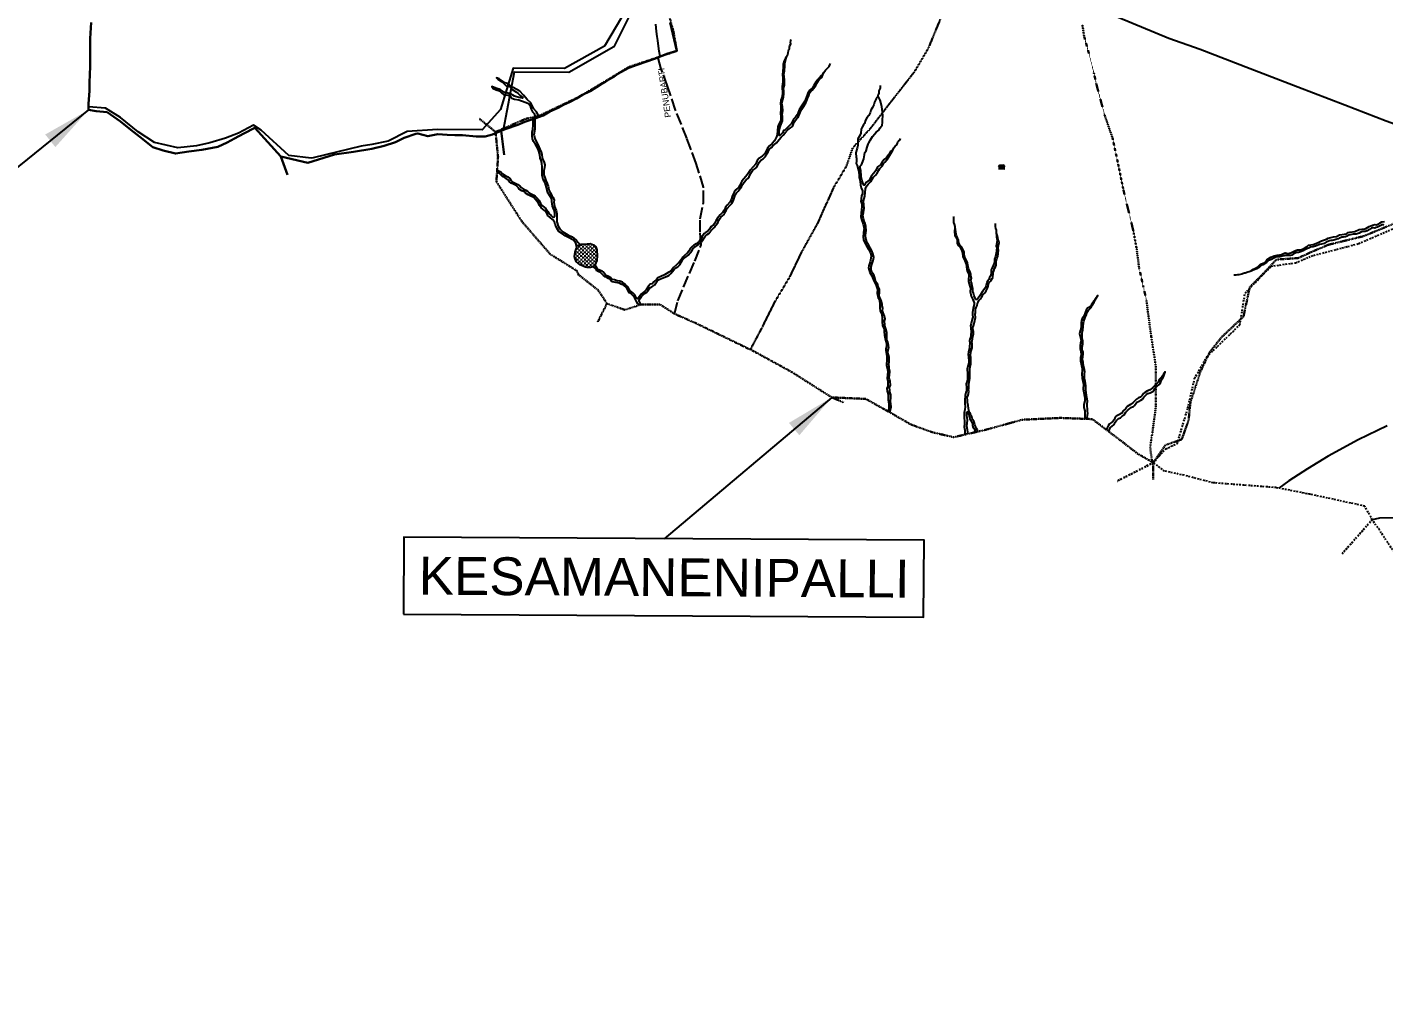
# Model space of a CAD drawing. Header units: inches. Extents: x 304037 to 460575, y 1453943 to 1639883.
# Drawn here: x 335053 to 340576, y 1588701 to 1592600 of the extents above; entities that cross this region are included whole.
import ezdxf

# ---------------------------------------------------------------- set-up
doc = ezdxf.new("R2010")
doc.units = ezdxf.units.IN
doc.header["$MEASUREMENT"] = 0
for name, pattern in [('ACAD_ISO02W100', [15, 12, -3]), ('ACAD_ISO07W100', [3, 0, -3]), ('BORDER', [1.75, 0.5, -0.25, 0.5, -0.25, 0, -0.25])]:
    doc.linetypes.add(name, pattern=pattern)
for name, color, linetype in [('CARTTRACK', 30, 'ACAD_ISO02W100'), ('HILL', 8, 'Continuous'), ('NALA', 4, 'Continuous'), ('SQUAREWELL', 5, 'Continuous'), ('SURVEY_BND', 7, 'Continuous'), ('SURVEY_NO', 7, 'Continuous'), ('VILLAGE_AREA', 1, 'Continuous'), ('WATER_BODY', 4, 'Continuous')]:
    doc.layers.add(name, color=color, linetype=linetype)
doc.layers.add('FOOTPATH', color=150, linetype='ACAD_ISO07W100', lineweight=30)
doc.layers.add('VILL_BOUNDARY', color=6, linetype='BORDER', lineweight=30)
doc.styles.get("Standard").update_dxf_attribs({"font": 'arial.ttf'})
doc.dimstyles.new('30M', dxfattribs={"dimtxt": 0.18, "dimasz": 200, "dimexe": 0.18, "dimexo": 0.0625, "dimgap": 0.09, "dimtad": 0, "dimtih": 1, "dimtoh": 1, "dimdec": 4, "dimzin": 0, "dimdsep": 46, "dimtxsty": 'Standard', "dimcen": 0.09, "dimadec": 0, "dimazin": 0, "dimtfac": 1, "dimtdec": 4, "dimtofl": 0, "dimtmove": 0, "dimatfit": 3, "dimfxl": 0, "dimtolj": 1, "dimtzin": 0, "dimarcsym": 0})

# ---------------------------------------------------------------- blocks, each defined once
blk = doc.blocks.new('DACHURU')
at = {"layer": 'CARTTRACK'}
blk.add_lwpolyline([(1844.17, 575.17), (1835.52, 571.01), (1826.6, 566.12), (1820.44, 562.31), (1814.91, 558.71), (1812.01, 556.45)], dxfattribs=at)
at = {"layer": 'SURVEY_BND'}
blk.add_lwpolyline([(1886.16, 408.95), (1892.76, 415.86), (1901.96, 423.98), (1900.84, 434.75), (1899.26, 449.85), (1900.28, 469.33), (1900.74, 473.57), (1908.47, 474.47), (1908.01, 484.94), (1902.23, 495.95), (1891.68, 506.34), (1880.89, 518.7), (1872.9, 530.33), (1864.41, 543.69), (1862.36, 546.76), (1846.05, 547.78), (1842.01, 547.68), (1839.84, 547.22)], dxfattribs=at)
at = {"layer": 'VILL_BOUNDARY', "lineweight": -3}
blk.add_lwpolyline([(1848.87, 533.93), (1841.97, 544.18), (1839.84, 547.22), (1837.58, 551.26), (1821.16, 554.73), (1811.16, 556.62), (1792.39, 557.96), (1783.76, 560.16), (1777.92, 561.39), (1774.59, 563.87), (1778.29, 568.05), (1781.66, 569.53), (1784.79, 580.23), (1786.75, 589.05), (1790.47, 595.6), (1800.11, 605.03), (1801.62, 614.49), (1809.36, 622.55), (1816.62, 623.61), (1821.26, 625.64), (1835.39, 629.42), (1848.68, 635.33)], dxfattribs=at)
at = {"layer": 'VILL_BOUNDARY'}
for points in [[(1774.59, 563.87), (1763.71, 558.24)], [(1839.84, 547.22), (1830.86, 536.97)]]:
    blk.add_lwpolyline(points, dxfattribs=at)
blk = doc.blocks.new('1')
at = {"layer": 'VILLAGE_AREA'}
for points in [[(621.2, -624.3), (627.6, -624.5)], [(621.4, -622.3), (627.2, -622.3), (626.3, -621), (622.3, -621), (621.4, -622.3)], [(622.1, -621.4), (622.9, -622.3)], [(622.2, -622.3), (622.2, -624.3)], [(622.9, -624.3), (623, -623), (623.8, -623.1), (623.8, -624.4)], [(623, -621), (623.7, -622.3)], [(624.1, -621), (624.7, -622.3)], [(624.3, -622.3), (624.4, -624.4)], [(625.1, -621), (626.1, -622.3)], [(625.2, -624.4), (625.1, -623.2), (625.8, -623.1), (626.1, -624.4)], [(626.8, -622.3), (626.6, -624.5)]]:
    blk.add_lwpolyline(points, dxfattribs=at)
blk = doc.blocks.new('KESAMANENIPALLE')
at = {"layer": 'WATER_BODY'}
h = blk.add_hatch(dxfattribs=at)
h.set_pattern_fill('DASH', color=256, scale=15, style=0)
h.set_pattern_definition([(0, (-916.4724, 8.6483), (1.875, 1.875), [1.875, -1.875])])
h.paths.add_polyline_path([(-703, -692.7), (-703.9, -689.6), (-706.1, -687.5), (-709.5, -686.1), (-712.6, -686.3), (-718.7, -686.6), (-722.7, -687.9), (-723.5, -690.6), (-724.8, -694.8), (-725.6, -699.2), (-725, -701.3), (-723.9, -704.3), (-721.8, -706.2), (-719.9, -707.6), (-716.4, -709.4), (-713, -710.3), (-709.7, -710.3), (-706.9, -709.4), (-705.1, -708), (-703.1, -703.4), (-702.6, -698.6)])
at = {"layer": 'CARTTRACK'}
blk.add_lwpolyline([(-625.1, -758.4), (-621.6, -745.2), (-604, -705.5), (-597.2, -689), (-598, -676), (-597.8, -662.6), (-594.2, -646.1), (-594, -630.7), (-601.1, -606.6), (-610.3, -580.9), (-621.5, -552.1), (-629.2, -527.7), (-635.3, -510.7), (-638.4, -498.4)], dxfattribs=at)
at = {"layer": 'FOOTPATH', "ltscale": 0.0005}
for points in [[(-548.8, -795.6), (-536.7, -773.5), (-523.5, -747.7), (-508, -722.6), (-495.5, -697.3), (-479, -668.5), (-462.2, -632.3), (-449.1, -611.1), (-442.7, -593), (-424.4, -573.3), (-405.7, -549.7), (-379, -516.4), (-364.7, -492.9), (-352.2, -463.7)], [(-208.5, -470.6), (-206.8, -483.1), (-202.2, -500.4), (-197.3, -520.9), (-194.9, -532.2), (-187.3, -562.3), (-179.4, -586.3), (-174.2, -612.1), (-169.1, -638.9), (-159.6, -680.4), (-156.5, -698.5), (-154.3, -717.5), (-150.3, -736.7), (-147.4, -750.2), (-142.9, -787.5), (-138.6, -817.8), (-139, -849.6), (-139.1, -858.7), (-143.1, -885.8), (-145.4, -899.6), (-144, -912.2), (-142.4, -915.4)]]:
    blk.add_lwpolyline(points, dxfattribs=at)
at = {"layer": 'NALA'}
for points in [[(-507.7, -498.6), (-507.3, -498.4), (-506.7, -495.8), (-506.2, -493.8), (-505.9, -492.4), (-505.4, -491.4), (-505.3, -490), (-505, -488.3), (-503.9, -486.7), (-504, -485.4), (-503.8, -483.3), (-503.6, -482.2)], [(-659.4, -748.7), (-659.7, -747.1), (-661, -745), (-659.6, -742.6), (-658.2, -740.5), (-657.1, -739.1), (-654.7, -737.1), (-652.9, -736), (-651.9, -734.7), (-650.6, -732.7), (-649.7, -731.7), (-647.8, -730.8), (-645.6, -729.4), (-644.8, -728.7), (-644.1, -727.8), (-643.6, -727.1), (-642.9, -726), (-642.3, -725.2), (-641, -723.9), (-639.5, -723.3), (-636.1, -721.7), (-633.6, -720.7), (-631.9, -720.1), (-630.2, -719.1), (-628.4, -717.7), (-627, -715.9), (-624.8, -713.4), (-623.2, -712), (-621.2, -710.8), (-619.1, -709), (-617.6, -706.5), (-616, -703.7), (-614.5, -702.1), (-612.5, -700.9), (-610.4, -699.3), (-608.3, -696.5), (-606.9, -694.9), (-605.3, -692.5), (-603.6, -691.3), (-600.4, -689), (-596.8, -686), (-595.7, -684.4), (-594.1, -681.9), (-592.6, -679.9), (-591.1, -678.6), (-589.3, -677.5), (-588.3, -676.1), (-587.3, -674.8), (-585, -672.5), (-583.3, -671.2), (-582, -669.3), (-580.2, -666.8), (-578.9, -664.1), (-576.9, -661.1), (-573.7, -658.5), (-573.1, -657.3), (-571.4, -654.6), (-570.3, -652.6), (-567.2, -649), (-565.7, -647.5), (-564.4, -645), (-562.9, -641.2), (-562.1, -638.8), (-560.8, -636.8), (-559.2, -635), (-556.9, -632.4), (-555.8, -630.7), (-554.2, -627.9), (-553, -625.9), (-551, -623.7), (-549.3, -622.5), (-547.7, -620.6), (-545.9, -616.9), (-543.8, -614), (-542, -612.8), (-540.3, -611.5), (-538.6, -608.2), (-537.4, -606.4), (-535.6, -604), (-533.4, -602.5), (-530.9, -600.5), (-530.1, -598.5), (-528.3, -595.6), (-526.7, -593), (-524.9, -591.2), (-523.3, -589.7), (-521.6, -588.2), (-519.8, -586.7), (-516.9, -583.3), (-514.9, -581.1), (-512.9, -579.1), (-510.9, -576.7), (-508, -573.8), (-505.2, -571.7), (-503.4, -570.2), (-501.4, -565.8), (-500.1, -564.1), (-498.8, -562.3), (-497.6, -561.4), (-496.6, -559.5), (-495.2, -556.2), (-493.7, -553), (-491.5, -550), (-489.1, -545.9), (-487.8, -542.3), (-486.4, -539.6), (-485.6, -536.8), (-482.7, -533.9), (-481.1, -531.7), (-479.2, -529.1), (-478, -526.9), (-475.6, -523.2), (-472.9, -521.1), (-471.8, -518.4), (-471.7, -517.6), (-473.2, -519.2), (-475.7, -521.7), (-477, -523), (-478.9, -525.7), (-481, -529.1), (-482.6, -531.4), (-485.1, -533.6), (-487.2, -536.7), (-489.1, -541.5), (-490.3, -544.9), (-493.9, -549.9), (-496.4, -553.6), (-497.7, -557.2), (-498.4, -558.7), (-500, -561), (-502.2, -562.8), (-504.6, -567.5), (-505.9, -569.1), (-511.1, -573.8), (-512.4, -574.4), (-513.2, -576.1), (-515.2, -578.3), (-516.3, -579.4), (-516.7, -579.4), (-516.7, -579.1), (-516.7, -574.1), (-515.8, -570.5), (-514.6, -567.7), (-513.4, -564.6), (-513.2, -562.7), (-513.2, -559.6), (-513.5, -557.6), (-512.9, -554.1), (-513.1, -550.3), (-513.6, -546.9), (-513.4, -545.1), (-512.1, -540.5), (-511.5, -536.7), (-511.6, -534), (-511.7, -531.7), (-510.9, -528.2), (-510.6, -523.2), (-511.1, -519.7), (-511.2, -517.1), (-510.6, -513.9), (-510.3, -509.2), (-510.3, -506.3), (-509.4, -503.5), (-508.3, -499.9), (-507.7, -498.6), (-509.5, -501.1), (-510.7, -503.7), (-511.7, -507), (-511.8, -509.9), (-512.4, -514.4), (-512.7, -517.1), (-512.4, -521.6), (-512.5, -525.1), (-513.2, -529.8), (-513.2, -532.2), (-512.9, -534.9), (-513, -536.9), (-513.8, -540.7), (-514.6, -543.6), (-515.2, -547.2), (-514.7, -549.5), (-514.8, -552.9), (-515.3, -556.8), (-514.8, -560.3), (-514.8, -562.6), (-515.4, -564.8), (-517.3, -568.3), (-518, -570.3), (-518.5, -573.9), (-518.9, -578.4), (-519.5, -580.5), (-521.6, -584.5), (-524.1, -587.3), (-526.8, -589.5), (-528.7, -592), (-530.3, -595.1), (-531.7, -597.3), (-534.1, -599.7), (-537.3, -602.1), (-539.3, -604.2), (-541, -607.6), (-543.5, -610.7), (-546.5, -614), (-548.3, -616.5), (-549.6, -618.7), (-553.2, -622.6), (-555.4, -625), (-557.3, -629.1), (-558.7, -631.5), (-561.3, -633.8), (-563.2, -636), (-565.1, -640.2), (-565.9, -643.2), (-567.8, -646.2), (-570.3, -649.1), (-572.1, -651.2), (-573.3, -653.8), (-575, -656.2), (-577.6, -658.7), (-580.5, -662.1), (-582.1, -664.9), (-583.4, -667.5), (-584.4, -668.9), (-587, -670.6), (-588.7, -673.2), (-590.7, -675.4), (-592.9, -676.7), (-594, -677.6), (-596.1, -680.6), (-598.1, -683.8), (-599.3, -685.6), (-602.4, -687.8), (-604.6, -689.3), (-606.3, -690.4), (-608.4, -692.5), (-609.8, -695.1), (-611.1, -697), (-614.1, -699.4), (-616, -701.3), (-617.8, -703.7), (-619.6, -706.3), (-622.5, -708.7), (-625.6, -711.6), (-627.6, -714.2), (-630.2, -716.3), (-634.6, -718.8), (-638.6, -720.5), (-641.6, -721.7), (-643, -723.5), (-645.6, -725.7), (-647.4, -727.7), (-649.3, -728.2), (-651.2, -730), (-653.5, -733.6), (-654.9, -735), (-658.7, -738.1), (-660.6, -740.8), (-662.1, -742.9), (-662.9, -742.5), (-663.7, -741.3), (-664.9, -738.6), (-667, -736.5), (-668.2, -735.9), (-669.3, -735.3), (-670.3, -733.9), (-671.1, -732.3), (-671.6, -730.8), (-673.2, -729.7), (-675.5, -727.3), (-677.3, -725.7), (-679.9, -724.7), (-682.9, -724.2), (-685.6, -723.3), (-687.4, -722.9), (-688.6, -722), (-689.4, -720.9), (-690.3, -720.3), (-691.2, -719.8), (-693.1, -719), (-694.4, -718), (-695.7, -716.3), (-696.7, -715.1), (-697.9, -714.4), (-699.5, -713.7), (-701, -712.9), (-702.7, -711.5), (-703.8, -709.9), (-704.1, -709.1), (-704.9, -707.5)], [(-471.7, -517.6), (-470.7, -516), (-469, -513.6), (-468, -512.7), (-466.8, -511.5), (-465.3, -509.9), (-464.7, -508.3), (-463.9, -507.1)], [(-416.2, -540.8), (-416, -539.4), (-415.4, -538.8), (-415.2, -537.6), (-415.2, -536.4), (-415.1, -535.3), (-414.4, -534.1), (-414.1, -533.4), (-413.7, -532.7), (-413.6, -531.1), (-413.6, -530)], [(-408.1, -861.2), (-408.1, -859.4), (-407.2, -855.8), (-407.3, -852), (-407.5, -849.9), (-407.1, -845.9), (-407.1, -843.3), (-408.1, -840.4), (-408.1, -838.8), (-408.4, -836), (-407.3, -833.5), (-407.8, -829.5), (-408.3, -827.4), (-408.6, -826), (-408.3, -823.5), (-407.8, -819.5), (-408.5, -816.7), (-408.5, -814.5), (-408.9, -812.4), (-408.4, -809.9), (-408.6, -807.9), (-408.5, -805.1), (-408.9, -802.9), (-409.6, -800.6), (-409.2, -797.7), (-408.7, -795.3), (-409, -793.3), (-409.6, -789.8), (-410.4, -787.5), (-410.5, -781.6), (-410.3, -780.4), (-411.1, -777.4), (-412.1, -774.2), (-412.5, -772.5), (-412.5, -768.3), (-411.8, -766.4), (-412.5, -763.7), (-413.9, -760.2), (-414.7, -758), (-414.3, -755.6), (-414.9, -753.2), (-414.9, -751.6), (-415.6, -748.7), (-416.4, -746), (-417.4, -743.9), (-417.8, -742.9), (-417.4, -739.3), (-417.4, -736.6), (-418.6, -733.5), (-419.1, -731.5), (-421, -728.7), (-421.9, -724.6), (-422.7, -721.6), (-424.8, -718.7), (-425.6, -716.2), (-425.5, -713.4), (-424.4, -710.2), (-423.2, -707.1), (-422.7, -703.7), (-423.5, -700), (-424.8, -696.4), (-428, -691.1), (-429.2, -689.1), (-430.6, -684.6), (-430.6, -681.2), (-430.5, -679.1), (-430.1, -676.6), (-430.2, -672.5), (-430.8, -669.6), (-431.8, -667.1), (-432.5, -664.6), (-433.1, -661.3), (-432.4, -658.2), (-431.8, -654.1), (-432, -651), (-432.3, -646.5), (-430.9, -641.7), (-430.4, -638.2), (-430.2, -634.4), (-429.6, -632.5), (-427.4, -629.8), (-424.6, -627), (-422.2, -623.1), (-419.9, -620.8), (-418, -618.6), (-416.5, -615.5), (-415.3, -613.9), (-412.9, -611.7), (-411.1, -608.8), (-410.3, -607.7), (-407.7, -605), (-405.2, -600.6), (-401.9, -595.5), (-404.7, -597.2), (-406, -600.1), (-408.5, -603), (-410.8, -605.1), (-413.2, -607.8), (-414.6, -610.2), (-417.6, -612.3), (-419.3, -616), (-421.5, -618.6), (-423.9, -621.4), (-425.8, -624.2), (-426.5, -625.7), (-428.9, -627.6), (-430.3, -629.3), (-431.1, -630.8), (-431.3, -630.8), (-431.7, -630.8), (-432.1, -630.8), (-432.3, -630.5), (-432.3, -629.3), (-433.3, -626.1), (-433.8, -624.9), (-434.5, -622.1), (-434.3, -619.8), (-434.5, -617.6), (-434.6, -615.6), (-434.9, -614.3), (-435.4, -612.9), (-435.2, -611.5), (-433.8, -610), (-432.4, -606.6), (-431.5, -603.9), (-430.7, -600), (-430.3, -597.6), (-428.9, -595.8), (-427.9, -592.1), (-427, -589.2), (-426.3, -587.8), (-424.6, -585), (-422.4, -581.4), (-420.1, -578.7), (-418.7, -577), (-416, -575.2), (-414.4, -572.8), (-412.6, -570), (-412.2, -567.4), (-412, -564.8), (-411.6, -560.7), (-411.9, -556.8), (-412.6, -551.7), (-413.4, -547.3), (-414.3, -544.7), (-415.2, -542.8), (-416.2, -540.8), (-418.1, -543.5), (-420, -546.9), (-420.7, -549.6), (-422, -552.1), (-423.8, -554.7), (-424.6, -557.6), (-425.9, -560.1), (-427.9, -562.6), (-429.1, -564.7), (-430.4, -568.1), (-431.3, -569.6), (-432.7, -571.8), (-433.6, -573.8), (-434.2, -577.8), (-435.6, -580.9), (-437.1, -583.7), (-437.3, -587.2), (-437.5, -590.3), (-437.9, -593.1), (-439, -596.3), (-439.4, -598.2), (-439.2, -601.9), (-438.9, -603.5), (-438.9, -606.4), (-439.2, -608.6), (-438.2, -610.5), (-436.9, -615.6), (-436.7, -617.7), (-436.4, -620.6), (-436.5, -622.7), (-435.6, -626.1), (-435.2, -630.5), (-434.6, -633.4), (-433.2, -636.5), (-433.3, -639), (-434.3, -641.4), (-434.6, -644.3), (-434.6, -645.8), (-435.1, -646.7), (-434.2, -650), (-434.2, -652.5), (-434.4, -655.4), (-435, -658.9), (-435.4, -662.8), (-434.6, -665.5), (-432.9, -670.1), (-432.1, -675), (-432.6, -678.6), (-432.9, -679.2), (-433, -683), (-432.7, -686.4), (-430.2, -691.3), (-427.9, -695.5), (-426.1, -699.4), (-425.3, -702.4), (-425.9, -706.6), (-426.4, -708.2), (-427.7, -712.3), (-428.3, -714.4), (-426.9, -719.3), (-424.9, -722.5), (-423.1, -727.7), (-420.6, -732.4), (-419.5, -736.4), (-419.6, -740.2), (-418.9, -744.8), (-417.7, -746.4), (-417, -749.9), (-417.2, -752.7), (-417.1, -754.9), (-416.8, -758.5), (-415.3, -761.9), (-414.9, -765.9), (-415, -769.5), (-414.9, -773.1), (-413.1, -776.6), (-413, -779.2), (-413, -782.9), (-412, -787.8), (-411.1, -791.4), (-411.1, -794), (-411.6, -796.6), (-411.7, -798.2), (-410.9, -804.4), (-410.8, -807.3), (-411.3, -813.1), (-410.1, -817.6), (-409.9, -820.1), (-410.4, -823.1), (-410.7, -826.6), (-410.1, -829.3), (-410.1, -831.5), (-410.3, -834.4), (-411.1, -836.7), (-410.8, -839.4), (-409.8, -842.9), (-409.8, -845.9), (-410.1, -848.6), (-409.4, -852.8), (-409.3, -855.5), (-409.4, -857.5), (-410, -859.2), (-410.3, -860)], [(-802.8, -610.8), (-799.1, -612.5), (-797.4, -614.4), (-794.8, -616.3), (-792.2, -617.6), (-790, -619.3), (-789.1, -621), (-787.3, -622.5), (-782, -625.3), (-780, -626.8), (-778.8, -628.5), (-776.8, -629.8), (-774, -631.2), (-772.4, -632.4), (-771, -633.7), (-768.7, -635.2), (-765.9, -636.4), (-764.5, -637.5), (-762.6, -639.5), (-761.1, -641.4), (-759.9, -643.4), (-759.2, -645.1), (-757.4, -647.5), (-755.4, -649.2), (-754, -650.2), (-752, -653.2), (-750.6, -655.5), (-748.8, -657.3), (-747.3, -658.7), (-745.9, -659.1), (-745, -657.6), (-744.8, -655.5), (-745.3, -652.7), (-746.2, -650.5), (-747.2, -647.9), (-747.7, -643.2), (-747.7, -640.7), (-749, -638.3), (-752, -633.7), (-753.2, -628.9), (-754.4, -624.1), (-756.2, -620.8), (-757.3, -616.6), (-757.3, -613.7), (-757.3, -611.4), (-757.3, -607.9), (-757.4, -604.5), (-758.2, -601.6), (-759.1, -598.9), (-759.2, -595.2), (-760.7, -591.1), (-761.8, -588.5), (-763.6, -585.3), (-765.6, -582.1), (-766.5, -579.3), (-767, -576.6), (-766.8, -572.6), (-766, -569.5), (-765.8, -565.4), (-765.8, -561.6), (-766, -558.6), (-766.2, -557.7)], [(-764.4, -557.4), (-763.9, -561.2), (-764, -565.3), (-764.2, -569.7), (-765.1, -575.4), (-765, -576.2), (-764.1, -579.2), (-763.1, -581.6), (-760.9, -585.9), (-759.2, -589.9), (-758, -593.1), (-757.2, -595.5), (-757, -598.7), (-756.8, -599.9), (-755.2, -603.5), (-754.6, -605.9), (-754.9, -609), (-755.5, -611.7), (-755.7, -614.4), (-755.5, -616.1), (-754.7, -618.8), (-753.8, -621.8), (-752.2, -624.7), (-751.2, -627.6), (-750.6, -631.1), (-749.3, -633.8), (-747.7, -636.9), (-746.4, -639), (-745.6, -641.8), (-745.8, -643.8), (-745.1, -648.2), (-743.4, -652.3), (-742.8, -655.8), (-743.1, -660.1), (-743, -663.9), (-741.7, -668.3), (-740, -671), (-737.1, -673.8), (-732.2, -676.9), (-727.7, -679.2), (-726.1, -680.5), (-723.4, -682.8), (-721.6, -685.1), (-719.7, -686.9)], [(-401.9, -595.5), (-400.9, -593.1), (-399.6, -591.7), (-397.7, -590.3), (-397.2, -588.5), (-396.7, -587.3), (-396.1, -586.4), (-394.9, -585.7), (-394.2, -584)], [(-723.1, -689.2), (-724, -685.7), (-726.3, -682.6), (-727.7, -681.7), (-731.6, -679.7), (-734.9, -678.1), (-738.6, -675.4), (-741.2, -673.4), (-742.9, -670.9), (-744, -667.9), (-744.9, -666.5), (-745.4, -663.8), (-747.4, -661.4), (-749.8, -659.2), (-752, -657.9), (-752.3, -656.6), (-753.2, -654.7), (-755.3, -652.2), (-756.9, -650.8), (-758.6, -649.4), (-760.4, -647.1), (-761.5, -644.9), (-762.7, -642.8), (-764.8, -640.5), (-766, -638.9), (-769.1, -637.5), (-771.8, -636), (-774.4, -634.2), (-775.4, -633), (-777.9, -631.8), (-780.6, -630.2), (-781.5, -628.9), (-783.8, -626.4), (-786.5, -625.2), (-788.8, -623.9), (-790.8, -622.2), (-792.3, -620.2), (-795.1, -618.3), (-797.5, -617.1), (-799.4, -615), (-800.3, -613.9), (-803, -612.6)], [(94.2, -677.9), (93.4, -677.8), (92.4, -677.7), (90.9, -678.3), (89.8, -678.9), (87.6, -679.8), (86.2, -680.4), (84.9, -680.8), (83.7, -680.6), (82.6, -680.6), (81.5, -681), (80.6, -681.5), (79.4, -682.2), (78.2, -682.7), (77.1, -683.5), (76.2, -683.9), (75.2, -684.2), (73.7, -684.2), (72.6, -684.2), (70.6, -684.9), (69.1, -685.6), (67.1, -686.4), (66, -686.7), (64.5, -686.7), (62.9, -686.8), (61.5, -687.1), (60, -687.3), (58.5, -687.6), (57.6, -688.1), (56.6, -688.6), (55, -689.2), (53.1, -689.6), (51.3, -689.7), (50.1, -690.1), (48.7, -690.6), (47.6, -691.1), (45.2, -692), (43.4, -692.6), (41.4, -692.8), (40.3, -692.8), (38.8, -693.3), (35.6, -694.4), (33.4, -695.7), (30.7, -696.4), (28.8, -696.6), (28, -697), (24.5, -698.5), (22.2, -699.1), (19.5, -699.4), (18.5, -699.5), (17.4, -700.2), (15.8, -701.1), (14.5, -701.7), (12.1, -702.9), (9.4, -703.8), (7.2, -704.4), (5.6, -704.6), (4.5, -704.9), (3.1, -705.4), (1.9, -706.3), (0.5, -707.1), (-0.8, -707.4), (-3.2, -707.5), (-6.1, -707.5), (-7.4, -707.6), (-9.2, -708.1), (-10.4, -708.5), (-11.7, -708.6), (-13.1, -708.6), (-14.9, -708.6), (-17.6, -709.9), (-20.1, -711.2), (-22, -711.8), (-23.1, -712.3), (-25.3, -714.1), (-27.1, -715.6), (-29.1, -716.5), (-30.8, -717.3), (-32.6, -719.1), (-35.1, -720.6), (-38.7, -721.9), (-40.7, -722.8), (-41.8, -723.3), (-40, -721.8), (-38.5, -720.8), (-36.4, -719.9), (-34.2, -718.4), (-31.4, -716), (-29.4, -715.2), (-26.9, -714.1), (-24.9, -711.4), (-22.5, -709.9), (-20.6, -708.9), (-17.4, -707.7), (-14.3, -706.9), (-12, -706.8), (-10.7, -706.6), (-7.9, -705.4), (-6.2, -704.8), (-3.5, -705.3), (-1.8, -705), (-0.4, -704.8), (2.9, -703.3), (4.2, -702.5), (6.2, -701.9), (8.3, -701.9), (9.4, -701.9), (11.4, -701.1), (13.3, -700.3), (16, -698.7), (17.6, -697.4), (22.1, -696.6), (25, -695.6), (28.1, -694.2), (30.9, -693.2), (35.8, -691.3), (37.4, -690.4), (40.1, -689.8), (43, -689), (46, -688.8), (49, -687.1), (54, -686.5), (56.3, -686.3), (58, -685.1), (59.5, -684.5), (64.6, -684), (69.1, -682.2), (71.9, -681.7), (74.7, -681.5), (75.9, -681.2), (79.3, -679), (82.5, -678), (84.8, -677.2), (86.7, -677.4), (88, -676.9), (90.5, -675.6), (92.2, -674.7), (94.7, -674.4)], [(-339.8, -675.3), (-339.9, -673.7), (-340.6, -671.4), (-341.1, -669.7), (-341.1, -668.1), (-341.1, -666.8), (-341.1, -666.1), (-341.1, -664.4), (-341.6, -663.7)], [(-298.2, -681.3), (-298.2, -679.3), (-298.1, -677.9), (-298.6, -676.9), (-298.7, -676.3), (-298.9, -674.4), (-298.9, -673), (-298.9, -671.2)], [(-319.7, -881.7), (-320, -880.1), (-320.8, -878.4), (-321.5, -877.2), (-322.1, -876), (-322.6, -874.7), (-323, -873), (-323.6, -871.2), (-324.5, -869.7), (-325.2, -868.2), (-325.5, -866.6), (-326.1, -865.6), (-326.5, -864.9), (-327, -863.6), (-327.6, -862.5), (-328, -861.3), (-328.4, -860.3), (-328.8, -857.7), (-329.2, -855.2), (-329.8, -852.2), (-329.8, -849.6), (-329.9, -846.9), (-329.1, -844.7), (-328.3, -840.9), (-328.4, -839.2), (-328.3, -837.8), (-328.3, -835.1), (-328.2, -833.3), (-327.7, -831.7), (-327, -827.6), (-327.1, -825.1), (-327, -821.2), (-327, -818.7), (-326.7, -816.1), (-325.8, -812.9), (-325.8, -810.3), (-325.8, -807), (-325.9, -803.8), (-325.2, -799.9), (-324.4, -796.6), (-324.3, -795.1), (-324.3, -792.6), (-324.4, -791.1), (-323.7, -787.8), (-323.3, -785.4), (-322.8, -782.8), (-322.8, -780.2), (-323.3, -778), (-323.3, -776.2), (-322.8, -774.5), (-322, -772), (-321.2, -769), (-320.4, -766.2), (-320.9, -762.8), (-320.5, -761.1), (-320.3, -759.2), (-320.3, -757.5), (-319.8, -755.9), (-318.7, -754.1), (-318.4, -751.8), (-317.5, -750.6), (-316.8, -749), (-316.2, -748.2), (-315.3, -747.3), (-314.4, -746.4), (-313.7, -745.5), (-313.2, -743.9), (-312.8, -743.2), (-311.1, -741.5), (-309.9, -740.2), (-309.3, -739.2), (-308.7, -738), (-308.2, -737.3), (-307.6, -735.8), (-307.2, -734.3), (-307, -733), (-306.4, -731.2), (-305, -729.4), (-304, -728.5), (-303, -726.7), (-302.6, -725.7), (-302.4, -724.2), (-302, -722.7), (-302, -720.7), (-301.5, -719.1), (-300.5, -716.6), (-299.6, -715.2), (-298.9, -713.3), (-298.7, -711.1), (-298.7, -709.6), (-298, -707.1), (-297.2, -704.4), (-296.7, -702.3), (-296.7, -701.1), (-296.5, -698.5), (-296.5, -696.9), (-296.5, -695.1), (-296.4, -693.5), (-295.7, -690.8), (-296, -689.1), (-296.4, -687.7), (-296.9, -685.4), (-297.5, -683.1), (-298.2, -681.3), (-298.2, -682.2), (-298.2, -683.8), (-298.2, -685.2), (-298, -686.1), (-297.9, -686.8), (-297.6, -687.9), (-297.6, -689), (-297.9, -690.1), (-298.4, -692.3), (-298.7, -694.3), (-298.1, -695.3), (-298.2, -698.4), (-298.6, -701.4), (-299.6, -704.5), (-300.4, -707.4), (-300.4, -710.5), (-301.5, -712.9), (-302.9, -715.9), (-303.9, -717.9), (-303.9, -720.6), (-304.6, -723.9), (-305.8, -725.8), (-306.6, -727.8), (-307.7, -729.3), (-308.5, -730.9), (-309.3, -733.8), (-310, -735.9), (-310.6, -736.8), (-313.2, -739.9), (-314, -741.4), (-315.3, -743.3), (-316.4, -745.3), (-317.8, -746.9), (-318.8, -747.6), (-319.3, -748), (-320.1, -748), (-320.2, -747.8), (-320.7, -746.6), (-321.4, -744), (-322.2, -741.5), (-322.7, -739.8), (-322.8, -736.8), (-323.3, -734), (-323.9, -731.7), (-324.4, -730.1), (-324.6, -728.2), (-324.2, -726.2), (-324.6, -723.7), (-324.7, -722), (-325.8, -719.2), (-327.1, -716.5), (-327.5, -713.1), (-327.9, -710.2), (-329.1, -707.8), (-330.6, -704.8), (-331, -702.6), (-331.2, -699.9), (-332.1, -697.3), (-333.8, -694.5), (-335.1, -693.1), (-336.4, -690.5), (-336.6, -687.5), (-337.2, -686.4), (-337.6, -685.1), (-338.5, -683), (-339, -681.5), (-339.2, -679.2), (-339.8, -675.3), (-340.5, -677.6), (-340.5, -679.5), (-340.4, -681.1), (-340.2, -682.8), (-339.2, -684.2), (-338.4, -685.8), (-338.2, -688.2), (-338.1, -690.6), (-337, -693.1), (-335.6, -694.4), (-334.2, -696.8), (-333.4, -698.5), (-332.7, -700.4), (-332.4, -704.3), (-331.9, -706), (-330.6, -708.7), (-329.3, -712), (-328.9, -714.8), (-328.5, -717.4), (-328, -719.6), (-326.8, -722), (-326.7, -724), (-327, -726.7), (-327, -729.7), (-326.5, -731.9), (-325.7, -734.3), (-325.3, -736.3), (-325.6, -740.1), (-324.9, -742.7), (-324.6, -744.3), (-323.1, -747.7), (-322.2, -749.6), (-321.7, -751.1), (-321.8, -753), (-322.7, -756.5), (-323, -758.5), (-323.4, -761.1), (-323.5, -763.2), (-323.3, -765.6), (-323.9, -767.7), (-325, -772), (-325.6, -774.6), (-325.5, -775.8), (-325.1, -781.6), (-325.3, -783.2), (-325.6, -785.3), (-326.6, -787.9), (-327, -789.7), (-326.7, -792.5), (-326.8, -794.9), (-327, -797.2), (-328.2, -800.8), (-328.3, -803.6), (-328.1, -805.8), (-327.7, -810.6), (-328.3, -813.3), (-328.9, -815.4), (-329.5, -818.4), (-329.5, -822.6), (-329.5, -827.6), (-329.9, -830.5), (-330.7, -833.1), (-330.6, -837.3), (-330.6, -840.3), (-331.2, -842), (-332.1, -845.1), (-331.9, -847), (-332.3, -848.6), (-332.4, -853.3), (-332.2, -856.1), (-332.4, -859.3), (-333.2, -862.2), (-333.3, -867.4), (-333.1, -870.9), (-333.1, -873.2), (-333.4, -876.7), (-332.8, -880), (-332.8, -884.5)], [(-661.1, -749.3), (-662, -747.8), (-663.6, -745.3), (-664.6, -743.3), (-665.4, -740.9), (-666.6, -739.5), (-669.1, -737.2), (-670.6, -736.6), (-671.5, -735.2), (-672.2, -733.9), (-673.5, -731.3), (-675.7, -729.2), (-678.8, -727.8), (-680.4, -726.6), (-684, -725.8), (-687.4, -725.1), (-689.3, -723.8), (-690.2, -722.6), (-691.6, -721.7), (-693.1, -720.9), (-694.7, -720.2), (-694.7, -720.2), (-696.5, -718.6), (-697.6, -717.6), (-698.8, -716.3), (-699.5, -715.6), (-701.3, -714.9), (-702.4, -714.2), (-703.1, -713.8), (-703.6, -713.3), (-704.1, -712.2), (-704.7, -711.3), (-705.2, -711), (-705.8, -710.5), (-707.2, -709.4)], [(-41.8, -723.3), (-45.1, -724.1), (-46, -724.6), (-47, -724.8), (-47.7, -724.9), (-48.8, -725), (-49.6, -725.3), (-50.4, -725.7), (-53.5, -726.3), (-54.9, -726.3), (-56.5, -726.6), (-58.4, -726.7)], [(-208.2, -870.3), (-208.7, -868.9), (-208.4, -866.7), (-207.9, -864.6), (-208.4, -862.3), (-208.4, -859.6), (-208.7, -857.7), (-208.7, -855.4), (-208.4, -852.2), (-208.8, -848.6), (-209.5, -843.8), (-209.8, -840.6), (-209.6, -836.9), (-209.9, -833.9), (-210.5, -831.9), (-210.9, -829.7), (-210.9, -827.2), (-210.9, -823.9), (-210.7, -822.4), (-210.9, -820.2), (-211.7, -816.3), (-212, -813.2), (-212.8, -810), (-212.5, -807.3), (-212.1, -804.8), (-212.1, -802.3), (-212.8, -800.3), (-212.8, -797.6), (-212.2, -794.2), (-212.2, -791.2), (-212.9, -788.4), (-212.9, -785.5), (-212.9, -783), (-212.1, -780.5), (-211.6, -776.7), (-211.1, -772.8), (-211, -771.2), (-209.4, -767.6), (-208.4, -765.5), (-207.4, -762.3), (-206, -760), (-203.7, -757.7), (-201.9, -754.8), (-200.3, -752.2), (-199, -749.9), (-198, -748.1), (-196.4, -745.3), (-199.6, -749.7), (-200.9, -751.2), (-201.9, -753.2), (-202.8, -754.5), (-204.1, -756.6), (-205.8, -757.6), (-207.1, -758.2), (-208.3, -760), (-209.2, -761.8), (-209.8, -763.8), (-211.3, -766.7), (-212.4, -768.4), (-213.3, -770.5), (-213.5, -772.5), (-213.7, -775.9), (-214, -779.4), (-214.8, -781), (-215.3, -784), (-214.7, -786.7), (-213.9, -790.7), (-214.4, -793), (-214.8, -795.9), (-215.1, -799), (-214.2, -801.9), (-214.2, -805.2), (-214.9, -808.2), (-214.8, -811.5), (-213.8, -816), (-213.1, -819.2), (-213.1, -821.2), (-213.5, -824.7), (-213.4, -828.8), (-212.5, -833.5), (-211.9, -835), (-212.3, -840), (-212, -843.6), (-211.3, -847.3), (-210.9, -849.6), (-211, -852), (-212, -855.7), (-212, -858.5), (-211, -861.9), (-211.1, -864.4), (-211.1, -868.7), (-211, -870.1)], [(-187.6, -883), (-186.7, -882.1), (-185.7, -879.7), (-183.3, -877.6), (-182.3, -876.8), (-181.5, -876.1), (-180.9, -874.9), (-180.3, -873.6), (-179, -872.2), (-177.1, -870.4), (-175.2, -869.5), (-173.7, -868.4), (-172.5, -867.6), (-171.3, -866.7), (-169.5, -864), (-167.1, -861.6), (-165.5, -860.1), (-164.4, -859.3), (-162.9, -858.6), (-161.9, -858.2), (-160.6, -857.2), (-159.1, -854.9), (-158.3, -854), (-156.6, -853.2), (-154.2, -852.1), (-152.7, -850.9), (-151.1, -848.9), (-149.3, -847.2), (-148.4, -846.3), (-147, -845.4), (-144.8, -844.6), (-143.3, -844.1), (-142, -843.2), (-140.7, -841.8), (-140, -840.4), (-139.2, -839.4), (-135.6, -836.2), (-134.2, -834.8), (-133.7, -833.8), (-133.1, -832), (-132.3, -830.6), (-131.3, -829.3), (-130.6, -827.6), (-130.3, -826.6), (-130, -825.5), (-129.4, -824.3), (-129.2, -823.5), (-130.8, -826), (-131.6, -827.2), (-132.6, -828.5), (-133.5, -829.4), (-135.4, -831.2), (-135.8, -832.3), (-136.5, -833.9), (-137.4, -835.1), (-138.6, -835.8), (-139.5, -836.5), (-140, -837.3), (-140.6, -838.1), (-142.1, -839.6), (-144.7, -841.5), (-147.4, -842.7), (-150.1, -844.3), (-151.3, -845.2), (-152.7, -847.4), (-154.5, -848.9), (-156.4, -849.7), (-158.7, -850.8), (-160.3, -852.5), (-162.4, -854.7), (-164.8, -856.2), (-168.2, -858.2), (-169.3, -859.2), (-169.9, -860.6), (-172.5, -862.9), (-173.6, -864.8), (-176.6, -866.7), (-179.4, -868), (-179.6, -868.3), (-180.5, -868.8), (-181.4, -871.5), (-183.3, -873.7), (-185.3, -875), (-186.7, -875.9), (-187.5, -877.4), (-188.4, -878.8), (-189.6, -881.4)], [(-329.3, -883.8), (-330.2, -879.7), (-330.7, -876), (-330, -870.1), (-330.3, -867.1), (-330.7, -865.2), (-330.6, -863.3), (-330.5, -861.8), (-329.8, -861.6), (-329.2, -862.7), (-328.6, -864), (-328.3, -865.7), (-327.8, -867.4), (-327.6, -868.7), (-327, -869.7), (-326.2, -871), (-325.2, -872.3), (-324.8, -875.1), (-324.5, -876.6), (-323.9, -877.7), (-323.2, -879.2), (-323, -879.6), (-322.6, -880.6), (-322.1, -882.2)]]:
    blk.add_lwpolyline(points, dxfattribs=at)
at = {"layer": 'SURVEY_BND'}
blk.add_lwpolyline([(193.4, -616.4), (183, -608.9), (160.6, -599.4), (139.9, -588.6), (97.8, -572.6), (56.2, -556.1), (8.7, -537.2), (-39.1, -517.8), (-89.4, -497.7), (-121.3, -486), (-172, -464.3), (-215.7, -446), (-264.5, -423.3), (-280.6, -414.8), (-313.3, -393.4), (-340.5, -372.7), (-380.6, -342.5), (-396, -331), (-429, -307.8), (-478.6, -276.9), (-498.9, -247.3), (-519.9, -216.8), (-543.3, -182.7)], dxfattribs=at)
at = {"layer": 'VILL_BOUNDARY'}
for points in [[(-142.4, -915.4), (-158.1, -906.2), (-172.5, -894.7), (-203.6, -870.5), (-236, -868.9), (-274.5, -870.2), (-312, -880), (-344.2, -887), (-350.7, -885.4), (-365.9, -881.7), (-387.3, -873.6), (-405.1, -863), (-432.6, -847.1), (-467.1, -845.1), (-507.2, -818.9), (-545.1, -797.5), (-603.1, -768.5), (-625.1, -758.4), (-639.7, -748.7), (-659.4, -748.7), (-675.4, -753.8), (-693.4, -747.2), (-701.9, -733.7), (-722, -717.3), (-723.4, -713.6), (-750.4, -696.2), (-778.7, -662.5), (-803.7, -622.2), (-801.7, -597.1), (-803.9, -571.9), (-773, -559), (-760.5, -556.6), (-718.4, -537.3), (-667.5, -507.6), (-619.3, -492.4), (-622.6, -471.7), (-631.3, -439.1)], [(116, -671.8), (73.3, -688.9), (37.6, -697.1), (20.6, -704.1), (6.9, -710.2), (-15.2, -711.4), (-28.4, -725.3), (-42.5, -739), (-49.2, -768.7), (-71.6, -789.2), (-83.7, -804), (-93.4, -823.7), (-104.1, -855.2), (-106.1, -872.7), (-113.3, -892.2), (-129.8, -897.7), (-142.4, -915.4)], [(-803.9, -571.9), (-820.4, -558.1)], [(-803.9, -571.9), (-820.4, -558.1)], [(-693.4, -747.2), (-703.2, -766)], [(-467.1, -845.1), (-455, -850.4)], [(-142.4, -915.4), (-142.9, -932.7)]]:
    blk.add_lwpolyline(points, dxfattribs=at)
at = {"layer": 'WATER_BODY'}
blk.add_lwpolyline([(-705.1, -708), (-706.9, -709.4), (-709.7, -710.3), (-713, -710.3), (-716.4, -709.4), (-719.9, -707.6), (-721.8, -706.2), (-723.9, -704.3), (-725, -701.3), (-725.6, -699.2), (-724.8, -694.8), (-723.5, -690.6), (-722.7, -687.9), (-718.7, -686.6), (-712.6, -686.3), (-709.5, -686.1), (-706.1, -687.5), (-703.9, -689.6), (-703, -692.7), (-702.6, -698.6), (-703.1, -703.4), (-705.1, -708)], dxfattribs=at)
at = {"layer": 'VILLAGE_AREA'}
blk.add_blockref('1', (-916.5, 8.6), dxfattribs=at)
blk = doc.blocks.new('PALLAKONDA')
at = {"layer": 'CARTTRACK'}
blk.add_lwpolyline([(40.54, -319.86), (40.17, -317.64), (39.95, -315.67), (39.59, -313.43), (39.4, -311.79), (39.14, -309.85), (38.77, -306.84)], dxfattribs=at)
at = {"layer": 'HILL', "ltscale": 0.0003}
blk.add_lwpolyline([(27.59, -300), (18.25, -315.73), (2.32, -324.72), (-18.15, -324.72), (-23.19, -341.34), (-30.43, -349.49), (-48.37, -349.49), (-60.39, -350.35), (-68.06, -354.21), (-74.55, -355.59), (-78.84, -356.2), (-97.99, -360.96), (-98.81, -361.11), (-107.67, -360.15), (-118.9, -350.09), (-121.92, -348.07), (-127.89, -351.31), (-133.04, -353.31), (-139.31, -355.19), (-144.62, -356.48), (-152.1, -357.32), (-161.48, -355.24), (-168, -350.91), (-175.16, -345.3), (-181.18, -341.61), (-187.94, -341.07)], dxfattribs=at)
at = {"layer": 'NALA'}
blk.add_lwpolyline([(-7.7, -344.23), (-8.74, -342.13), (-9.98, -340.89), (-11.03, -338.55), (-12.54, -337.24), (-14.01, -335.6), (-15.53, -333.91), (-18.19, -332.51), (-20.44, -330.95), (-21.39, -330.69), (-23.71, -329.05), (-24.87, -328.61), (-24.29, -329.18), (-22.86, -330.09), (-21.88, -330.9), (-20.9, -331.8), (-19.61, -332.12), (-18.47, -333.24), (-16.79, -334.34), (-16.07, -334.84), (-15.39, -335.63), (-14.27, -336.43), (-14.45, -336.7), (-15.87, -336.46), (-17.53, -335.98), (-19.25, -334.97), (-21.69, -334.38), (-23.37, -333.35), (-24.66, -332.96), (-26.66, -332.19), (-26.09, -332.89), (-24.91, -333.4), (-23.63, -333.85), (-22.85, -334.67), (-22.01, -335.33), (-20.16, -335.62), (-19.01, -336.18), (-18.59, -336.76), (-17.53, -337.15), (-15.88, -337.47), (-14.82, -337.85), (-12.85, -338.45), (-11.99, -338.92), (-11.31, -339.66), (-11.04, -340.92), (-10.37, -342.2), (-9.63, -342.9), (-9.24, -344.26), (-9.07, -344.73)], dxfattribs=at)
at = {"layer": 'SURVEY_BND'}
blk.add_lwpolyline([(29.96, -299.97), (22.11, -316.01), (4.09, -326.38), (-17.73, -326.38), (-22.09, -349.53)], dxfattribs=at)
at = {"layer": 'VILL_BOUNDARY', "linetype": 'ByBlock'}
for points in [[(47.25, -317.56), (44.58, -306.22)], [(-187.01, -307.33), (-187.37, -313.72), (-187.37, -319.55), (-187.37, -324.96), (-187.58, -331.31), (-187.65, -334.63), (-187.94, -339.84), (-187.94, -342.31), (-184.9, -342.78), (-180.49, -343.13), (-175.17, -346.93), (-170.99, -350.12), (-167.31, -352.9), (-162.1, -357.05), (-158, -358.34), (-153, -359.58), (-147.76, -358.78), (-142.49, -358.02), (-136.12, -356.82), (-132.46, -355.01), (-129.55, -353.45), (-125.74, -351.4), (-121.34, -349.09), (-110.89, -360.59), (-100.15, -362.99), (-89.5, -359.7), (-81.88, -358.48), (-74.5, -357.26), (-69.65, -356.06), (-65.08, -354.55), (-61.58, -352.89), (-57, -351.25), (-56.23, -351.07), (-52.22, -352.15), (-48.13, -351.3), (-44.44, -351.53), (-41.37, -351.7), (-38.36, -351.7), (-32.87, -352.14), (-29.29, -352.14), (-26.29, -351.35), (-23.49, -350.1), (-20.9, -349.05), (-16.22, -347.42), (-13.47, -346.26), (-9.37, -344.84), (-6.03, -343.62), (-3.46, -342.07), (-0.04, -340.5), (2.06, -339.28), (4.43, -338.26), (7.15, -336.73), (9.58, -335.32), (12.67, -333.78), (16.61, -331.27), (18.81, -330.01), (20.13, -329.1), (22.14, -327.96), (23.64, -326.85), (28.06, -324.37), (31.43, -323.24), (34.9, -321.97), (38.77, -320.55), (43.32, -318.78), (47.25, -317.56)], [(-22.83, -349.83), (-21.63, -359.51)], [(-110.89, -360.59), (-108.24, -367.9)]]:
    blk.add_lwpolyline(points, dxfattribs=at)
at = {"layer": 'SURVEY_NO'}
blk.add_text('PENUBARTI', height=2.5, rotation=98.4869, dxfattribs=at).set_placement((45.13, -344.01))

msp = doc.modelspace()

# ---------------------------------------------------------------- linework, layer by layer
at = {"layer": 'SQUAREWELL'}
msp.add_lwpolyline([(336585.4, 1590210.1), (338702.5, 1590197.2), (338704.4, 1590510.6), (336587.3, 1590523.5)], close=True, dxfattribs=at)

# ---------------------------------------------------------------- block references
at = {"xscale": 4.020763763909134, "yscale": 4.020763763866853, "zscale": 4.020763763886584, "rotation": 0.7442163432969744}
msp.add_blockref('KESAMANENIPALLE', (340162.1, 1594514.4), dxfattribs=at)
at = {"layer": 'SURVEY_NO', "linetype": 'ByBlock', "xscale": 10.17652388560238, "yscale": 10.17652388574788, "zscale": 10.1765238856269, "rotation": 359.7167516509514}
msp.add_blockref('PALLAKONDA', (337233, 1595736.6), dxfattribs=at)
at = {"layer": 'WATER_BODY', "xscale": 13.67202502436796, "yscale": 13.67202502433065, "zscale": 13.67202502438499, "rotation": 359.6973965392478}
msp.add_blockref('DACHURU', (315334.9, 1583245.7), dxfattribs=at)

# ---------------------------------------------------------------- texts
at = {"layer": 'SQUAREWELL', "color": 1, "linetype": 'ByBlock'}
msp.add_text('KESAMANENIPALLI', height=154.112, rotation=359.6509, dxfattribs=at).set_placement((336647.1, 1590289.4))

# ---------------------------------------------------------------- leaders
for points in [[(335303.3, 1592262.6), (334888.8, 1591928.2)], [(338328.4, 1591092.2), (337645.8, 1590517.1)]]:
    msp.add_leader(points, dimstyle='30M', override={"dimgap": 0.09, "dimtad": 0})

doc.saveas('drawing.dxf')
